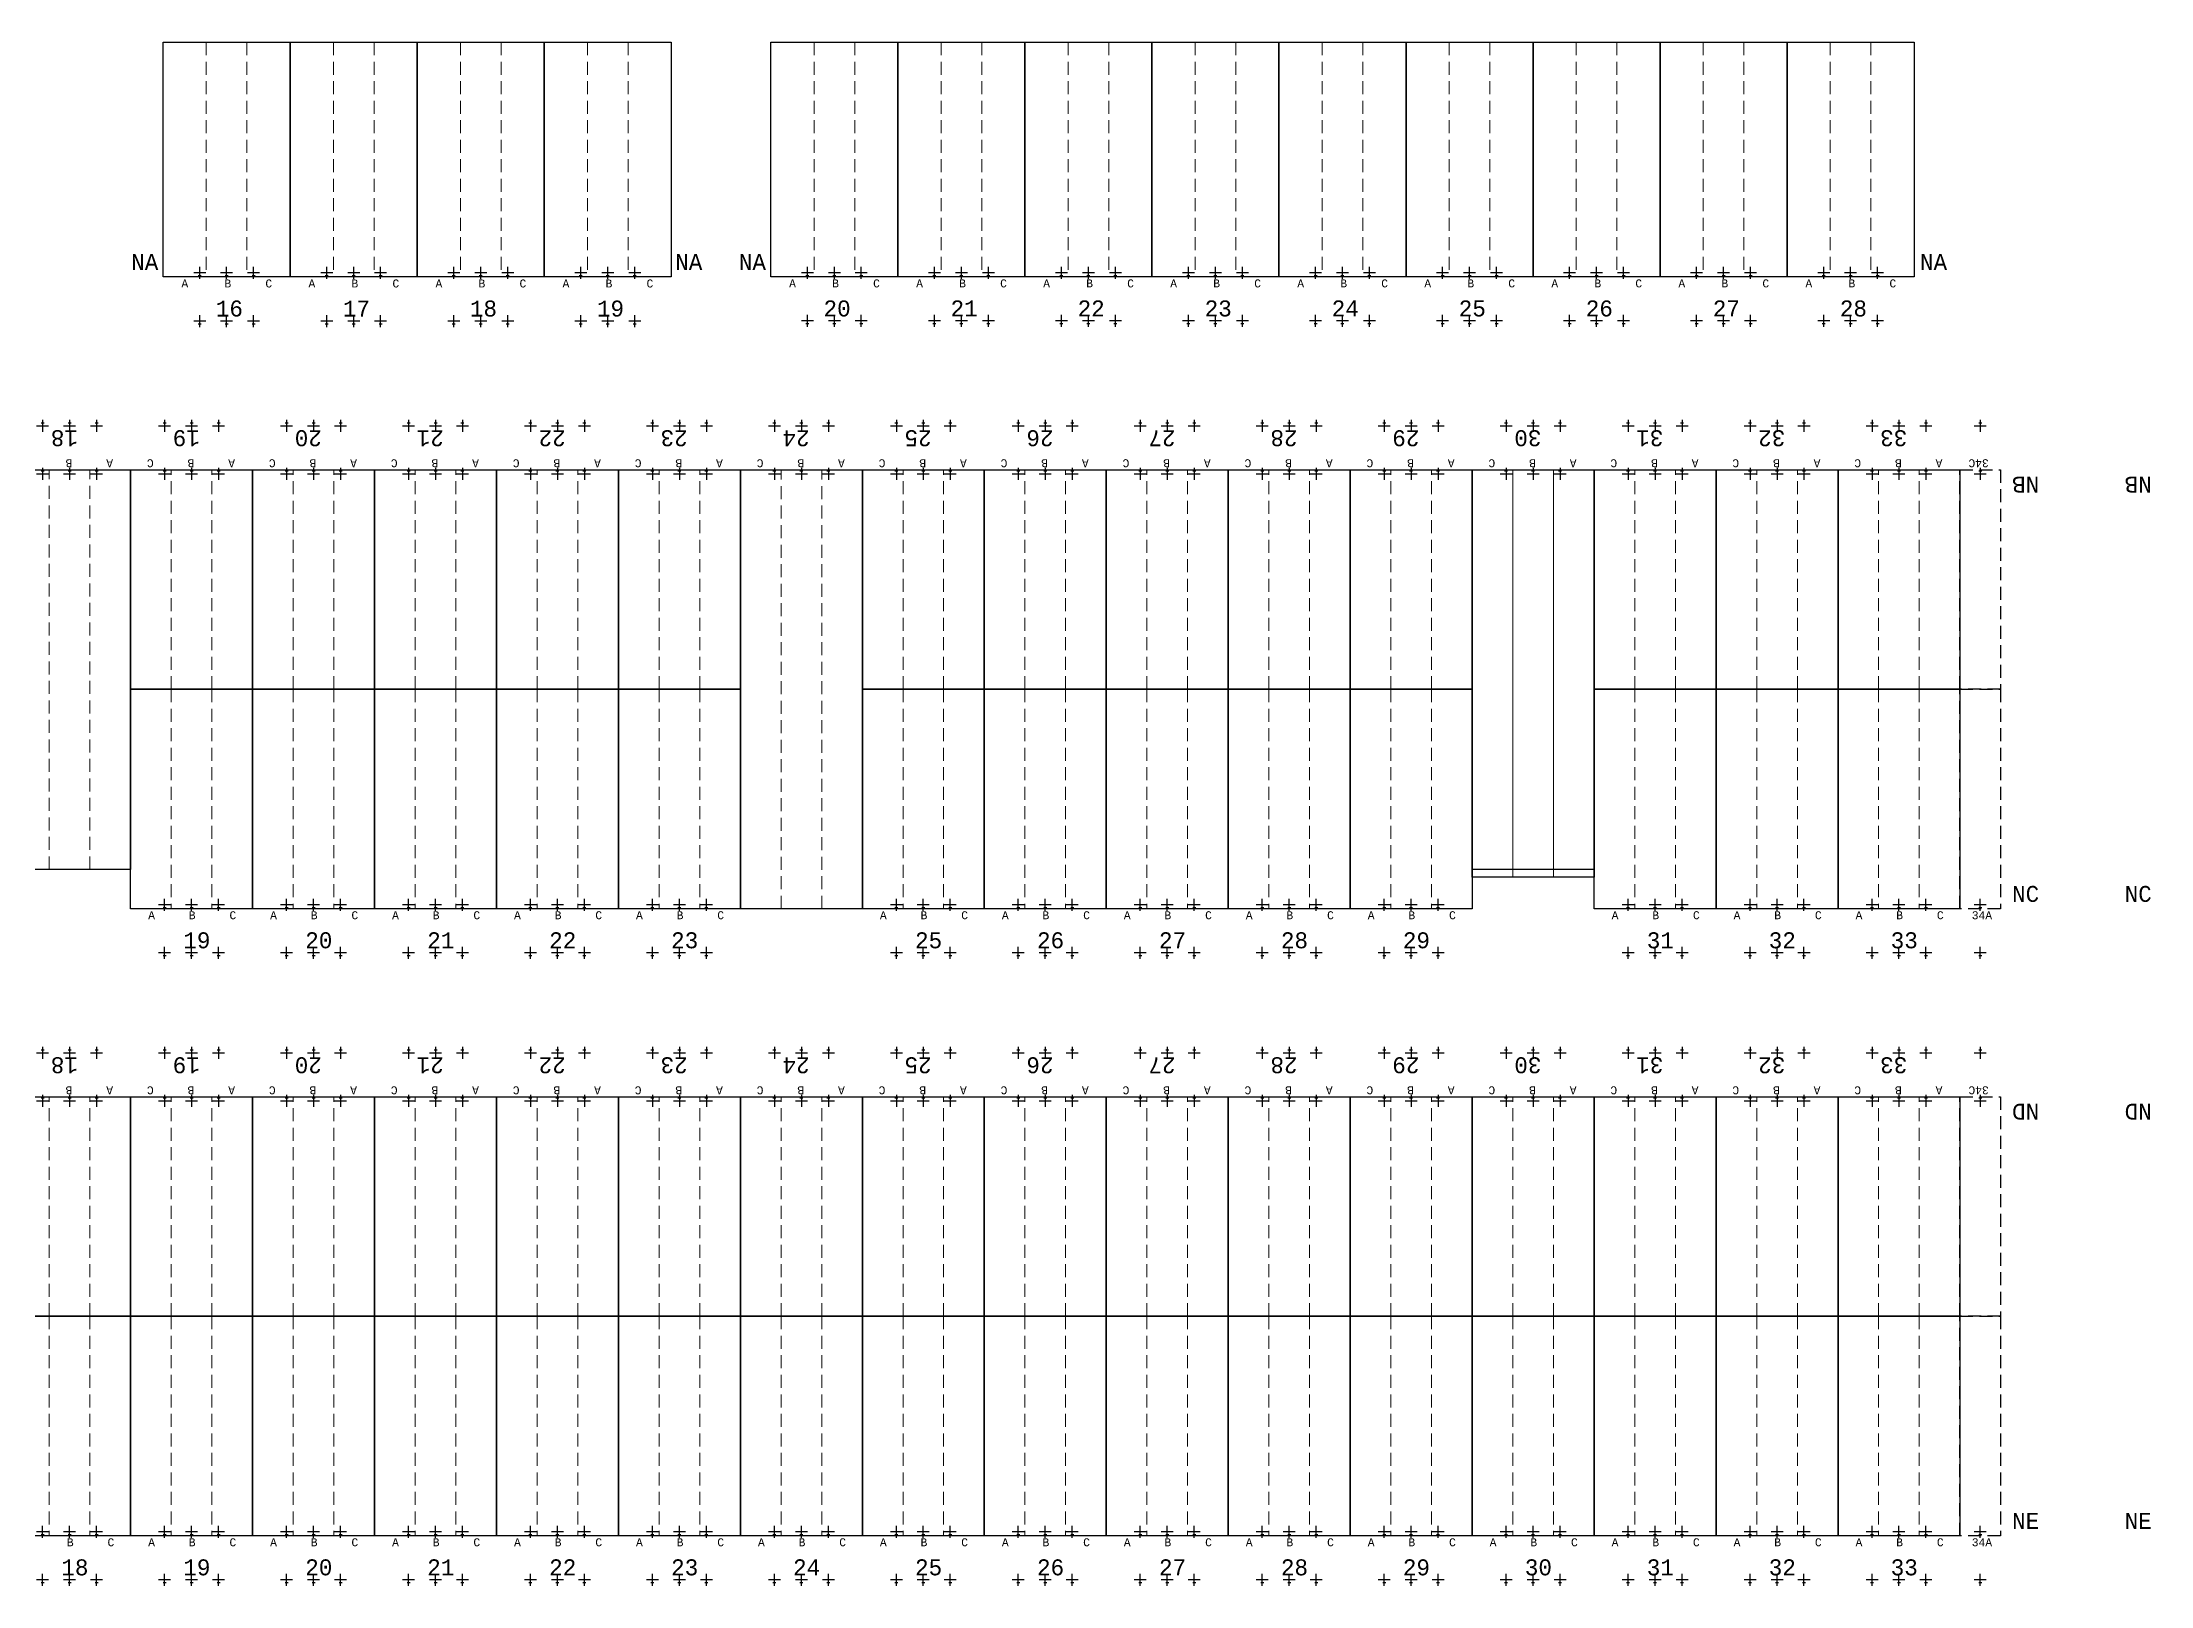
# Model space of a CAD drawing. Header units: millimetres. Extents: x 943 to 655635, y 611 to 177910.
# Drawn here: x 419969 to 472669, y 139329 to 177910 of the extents above; entities that cross this region are included whole.
import ezdxf

# ---------------------------------------------------------------- set-up
doc = ezdxf.new("R2010")
doc.units = ezdxf.units.MM
doc.linetypes.add('DASHED', pattern=[0.75, 0.5, -0.25])
doc.layers.add('Bin location transponder', color=250, linetype='Continuous')
doc.layers.add('WF_numbers', color=6, linetype='Continuous')
for name, color, linetype, lineweight in [('WF buffer', 1, 'DASHED', 30), ('WF transponder', 3, 'Continuous', 30), ('WF_all_bays', 5, 'Continuous', 30), ('WF_sketch_stock_areas', 30, 'Continuous', 30)]:
    doc.layers.add(name, color=color, linetype=linetype, lineweight=lineweight)
doc.styles.add('WF_txt', font='consola.ttf')

# ---------------------------------------------------------------- blocks, each defined once
blk = doc.blocks.new('Bin location transponder')
at = {"layer": 'Bin location transponder', "color": 3, "lineweight": 30}
for p, q in [((-600, 0), (600, 0)), ((-150, 300), (150, 300)), ((0, 600), (0, -600))]:
    blk.add_line(p, q, dxfattribs=at)
blk = doc.blocks.new('WF 10x18ft bay')
at = {"layer": 'WF_all_bays', "linetype": 'DASHED', "lineweight": 5, "ltscale": 650}
for p, q in [((1016, 5486), (1016, 0)), ((2032, 5486), (2032, 0))]:
    blk.add_line(p, q, dxfattribs=at)
at = {"layer": 'WF_all_bays'}
blk.add_lwpolyline([(0, 5486), (3048, 5486), (3048, 0), (0, 0)], close=True, dxfattribs=at)
at = {"layer": 'WF transponder', "xscale": 0.25, "yscale": 0.25, "zscale": 0.25, "rotation": 180.0000000062352}
for p in [(850, 100), (1524, 100), (2198, 100), (850, -1100), (1524, -1100), (2198, -1100)]:
    blk.add_blockref('Bin location transponder', p, dxfattribs=at)
at = {"layer": 'WF_numbers', "linetype": 'DASHED', "char_height": 200, "attachment_point": 1, "rotation": 0, "style": 'WF_txt'}
for s, insert in [('A', (439, -62, -723)), ('B', (1455, -62, -723)), ('C', (2471, -62, -723))]:
    blk.add_mtext_dynamic_manual_height_columns(s, width=423.53, gutter_width=2118, heights=[0], dxfattribs=dict(at, insert=insert))
blk = doc.blocks.new('WF 10x36ft bay')
at = {"layer": 'WF_all_bays', "linetype": 'DASHED', "lineweight": 5, "ltscale": 650}
for p, q in [((1016, 10973), (1016, 0)), ((2032, 10973), (2032, 0))]:
    blk.add_line(p, q, dxfattribs=at)
at = {"layer": 'WF_all_bays'}
blk.add_lwpolyline([(0, 10973), (3048, 10973), (3048, 0), (0, 0)], close=True, dxfattribs=at)
at = {"layer": 'WF transponder', "xscale": 0.25, "yscale": 0.25, "zscale": 0.25, "rotation": 180.0000000062352}
for p in [(850, 100), (1524, 100), (2198, 100), (850, -1100), (1524, -1100), (2198, -1100)]:
    blk.add_blockref('Bin location transponder', p, dxfattribs=at)
at = {"layer": 'WF_numbers', "linetype": 'DASHED', "char_height": 200, "attachment_point": 1, "rotation": 0, "style": 'WF_txt'}
for s, insert in [('A', (439, -62, -723)), ('B', (1455, -62, -723)), ('C', (2471, -62, -723))]:
    blk.add_mtext_dynamic_manual_height_columns(s, width=423.53, gutter_width=2118, heights=[0], dxfattribs=dict(at, insert=insert))
blk = doc.blocks.new('WF 40x216in buffer')
at = {"layer": 'WF buffer', "ltscale": 650}
blk.add_lwpolyline([(0, 5486), (1016, 5486), (1016, 0), (0, 0)], close=True, dxfattribs=at)
at = {"layer": 'WF transponder', "xscale": 0.25, "yscale": 0.25, "zscale": 0.25, "rotation": 180.0000000062352}
for p in [(508, 100), (508, -1100)]:
    blk.add_blockref('Bin location transponder', p, dxfattribs=at)
blk = doc.blocks.new('WF 125x231in bay')
at = {"layer": 'WF_all_bays', "linetype": 'DASHED', "lineweight": 5, "ltscale": 650}
for p, q in [((1079, 5867), (1079, 0)), ((2095, 5867), (2095, 0))]:
    blk.add_line(p, q, dxfattribs=at)
at = {"layer": 'WF_all_bays'}
blk.add_lwpolyline([(0, 5867), (3175, 5867), (3175, 0), (0, 0)], close=True, dxfattribs=at)
at = {"layer": 'WF transponder', "xscale": 0.25, "yscale": 0.25, "zscale": 0.25, "rotation": 180.0000000062352}
for p in [(913, 100), (1587, 100), (2261, 100), (913, -1100), (1587, -1100), (2261, -1100)]:
    blk.add_blockref('Bin location transponder', p, dxfattribs=at)
at = {"layer": 'WF_numbers', "linetype": 'DASHED', "char_height": 200, "attachment_point": 1, "rotation": 0, "style": 'WF_txt'}
for s, insert in [('A', (457, -62, -723)), ('B', (1532, -62, -723)), ('C', (2556, -62, -723))]:
    blk.add_mtext_dynamic_manual_height_columns(s, width=423.53, gutter_width=2118, heights=[0], dxfattribs=dict(at, insert=insert))
blk = doc.blocks.new('WF 10x33ft bay')
at = {"layer": 'WF_all_bays', "linetype": 'DASHED', "lineweight": 5, "ltscale": 650}
for p, q in [((1217015, 971328, -162219), (1217015, 981510, -162219)), ((1218031, 971328, -162219), (1218031, 981510, -162219))]:
    blk.add_line(p, q, dxfattribs=at)
at = {"layer": 'WF_all_bays', "elevation": -162219}
blk.add_lwpolyline([(1219047, 971328), (1215999, 971328), (1215999, 981510), (1219047, 981510)], close=True, dxfattribs=at)
blk = doc.blocks.new('WF 10x34ft bay')
at = {"layer": 'WF_all_bays', "linetype": 'DASHED', "lineweight": 5, "ltscale": 650}
for p, q in [((1016, 9990), (1016, 0)), ((2032, 9990), (2032, 0))]:
    blk.add_line(p, q, dxfattribs=at)
at = {"layer": 'WF_all_bays'}
blk.add_lwpolyline([(0, 9990), (3048, 9990), (3048, 0), (0, 0)], close=True, dxfattribs=at)
at = {"layer": 'WF transponder', "xscale": 0.25, "yscale": 0.25, "zscale": 0.25, "rotation": 180}
for p in [(850, 100), (1524, 100), (2198, 100), (850, -1100), (1524, -1100), (2198, -1100)]:
    blk.add_blockref('Bin location transponder', p, dxfattribs=at)
at = {"layer": 'WF_numbers', "linetype": 'DASHED', "char_height": 200, "attachment_point": 1, "rotation": 0, "style": 'WF_txt'}
for s, insert in [('A', (439, -62, -723)), ('B', (1455, -62, -723)), ('C', (2471, -62, -723))]:
    blk.add_mtext_dynamic_manual_height_columns(s, width=423.53, gutter_width=2118, heights=[0], dxfattribs=dict(at, insert=insert))

msp = doc.modelspace()

# ---------------------------------------------------------------- block references
at = {"layer": 'WF transponder', "xscale": 0.25, "yscale": 0.25, "zscale": 0.25}
for p in [(456557, 168324, -162219), (457231, 168324, -162219), (457905, 168324, -162219), (456557, 167124, -162219), (457231, 167124, -162219), (457905, 167124, -162219)]:
    msp.add_blockref('Bin location transponder', p, dxfattribs=at)
at = {"layer": 'WF_all_bays'}
for name, p in [('WF 125x231in bay', (422992, 172041, -162219)), ('WF 125x231in bay', (426167, 172041, -162219)), ('WF 125x231in bay', (429342, 172041, -162219)), ('WF 125x231in bay', (432517, 172041, -162219)), ('WF 125x231in bay', (438180, 172043, -162219)), ('WF 125x231in bay', (441355, 172043, -162219)), ('WF 125x231in bay', (444530, 172043, -162219)), ('WF 125x231in bay', (447705, 172043, -162219)), ('WF 125x231in bay', (450880, 172043, -162219)), ('WF 125x231in bay', (454055, 172043, -162219)), ('WF 125x231in bay', (457230, 172043, -162219)), ('WF 125x231in bay', (460405, 172043, -162219)), ('WF 125x231in bay', (463580, 172043, -162219)), ('WF 10x18ft bay', (422179, 156251, -162219)), ('WF 10x18ft bay', (425227, 156251, -162219)), ('WF 10x18ft bay', (428275, 156251, -162219)), ('WF 10x18ft bay', (431323, 156251, -162219)), ('WF 10x18ft bay', (434371, 156251, -162219)), ('WF 10x18ft bay', (440467, 156251, -162219)), ('WF 10x18ft bay', (443515, 156251, -162219)), ('WF 10x18ft bay', (446563, 156251, -162219)), ('WF 10x18ft bay', (449611, 156251, -162219)), ('WF 10x18ft bay', (452659, 156251, -162219)), ('WF 10x18ft bay', (458755, 156251, -162219)), ('WF 10x18ft bay', (461803, 156251, -162219)), ('WF 10x18ft bay', (464851, 156251, -162219)), ('WF 10x18ft bay', (419131, 140579, -162219)), ('WF 10x18ft bay', (422179, 140579, -162219)), ('WF 10x18ft bay', (425227, 140579, -162219)), ('WF 10x18ft bay', (428275, 140579, -162219)), ('WF 10x18ft bay', (431323, 140579, -162219)), ('WF 10x18ft bay', (434371, 140579, -162219)), ('WF 10x18ft bay', (437419, 140579, -162219)), ('WF 10x18ft bay', (440467, 140579, -162219)), ('WF 10x18ft bay', (443515, 140579, -162219)), ('WF 10x18ft bay', (446563, 140579, -162219)), ('WF 10x18ft bay', (449611, 140579, -162219)), ('WF 10x18ft bay', (452659, 140579, -162219)), ('WF 10x18ft bay', (455707, 140579, -162219)), ('WF 10x18ft bay', (458755, 140579, -162219)), ('WF 10x18ft bay', (461803, 140579, -162219)), ('WF 10x18ft bay', (464851, 140579, -162219))]:
    msp.add_blockref(name, p, dxfattribs=at)
at = {"layer": 'WF_all_bays', "color": 7, "true_color": 0xffffff, "rotation": 180}
for p in [(422179, 167224, -162219), (458755, 167224, -162219)]:
    msp.add_blockref('WF 10x34ft bay', p, dxfattribs=at)
at = {"layer": 'WF_all_bays'}
for name, p, rotation in [('WF 10x18ft bay', (425227, 167224, -162219), 179.9999999999069), ('WF 10x18ft bay', (428275, 167224, -162219), 179.9999999999069), ('WF 10x18ft bay', (431323, 167224, -162219), 179.9999999999069), ('WF 10x18ft bay', (434371, 167224, -162219), 179.9999999999069), ('WF 10x18ft bay', (437419, 167224, -162219), 179.9999999999069), ('WF 10x36ft bay', (440467, 167224, -162219), 180.0000000000523), ('WF 10x18ft bay', (443515, 167224, -162219), 179.9999999999069), ('WF 10x18ft bay', (446563, 167224, -162219), 179.9999999999069), ('WF 10x18ft bay', (449611, 167224, -162219), 179.9999999999069), ('WF 10x18ft bay', (452659, 167224, -162219), 179.9999999999069), ('WF 10x18ft bay', (455707, 167224, -162219), 179.9999999999069), ('WF 10x18ft bay', (461803, 167224, -162219), 179.9999999999069), ('WF 10x18ft bay', (464851, 167224, -162219), 179.9999999999069), ('WF 10x18ft bay', (467899, 167224, -162219), 179.9999999999069), ('WF 10x18ft bay', (422179, 151552, -162219), 179.9999999999069), ('WF 10x18ft bay', (425227, 151552, -162219), 179.9999999999069), ('WF 10x18ft bay', (428275, 151552, -162219), 179.9999999999069), ('WF 10x18ft bay', (431323, 151552, -162219), 179.9999999999069), ('WF 10x18ft bay', (434371, 151552, -162219), 179.9999999999069), ('WF 10x18ft bay', (437419, 151552, -162219), 179.9999999999069), ('WF 10x18ft bay', (440467, 151552, -162219), 179.9999999999069), ('WF 10x18ft bay', (443515, 151552, -162219), 179.9999999999069), ('WF 10x18ft bay', (446563, 151552, -162219), 179.9999999999069), ('WF 10x18ft bay', (449611, 151552, -162219), 179.9999999999069), ('WF 10x18ft bay', (452659, 151552, -162219), 179.9999999999069), ('WF 10x18ft bay', (455707, 151552, -162219), 179.9999999999069), ('WF 10x18ft bay', (458755, 151552, -162219), 179.9999999999069), ('WF 10x18ft bay', (461803, 151552, -162219), 179.9999999999069), ('WF 10x18ft bay', (464851, 151552, -162219), 179.9999999999069), ('WF 10x18ft bay', (467899, 151552, -162219), 179.9999999999069)]:
    msp.add_blockref(name, p, dxfattribs=dict(at, rotation=rotation))
at = {"layer": 'WF_all_bays', "color": 7, "true_color": 0xffffff}
msp.add_blockref('WF 10x33ft bay', (-760292, -814286), dxfattribs=at)
at = {"layer": 'WF_sketch_stock_areas'}
for p, rotation in [((468915, 167224, -162219), 180.0000000000938), ((468915, 151552, -162219), 180.0000000000252)]:
    msp.add_blockref('WF 40x216in buffer', p, dxfattribs=dict(at, rotation=rotation))
for p in [(467899, 156251, -162219), (467899, 140579, -162219)]:
    msp.add_blockref('WF 40x216in buffer', p, dxfattribs=at)

# ---------------------------------------------------------------- texts
at = {"layer": 'WF_numbers', "linetype": 'DASHED', "char_height": 400, "style": 'WF_txt'}
for s, insert, attachment_point in [('NA', (422871, 172614, -324439), 3), ('NA', (436468, 172614, -324439), 3), ('NA', (438058, 172614, -324439), 3), ('NA', (467577, 172614, -324439), 3), ('16', (424309, 171453, -162219), 1), ('17', (427484, 171453, -162219), 1), ('18', (430659, 171453, -162219), 1), ('19', (433834, 171453, -162219), 1), ('20', (439497, 171455, -162219), 1), ('21', (442672, 171455, -162219), 1), ('22', (445847, 171455, -162219), 1), ('23', (449022, 171455, -162219), 1), ('24', (452197, 171455, -162219), 1), ('25', (455372, 171455, -162219), 1), ('26', (458547, 171455, -162219), 1), ('27', (461722, 171455, -162219), 1), ('28', (464897, 171455, -162219), 1), ('NC', (469201, 156823, -486658), 1), ('NC', (472693, 156823, -324439), 3), ('19', (423496, 155663, -162219), 1), ('20', (426544, 155663, -162219), 1), ('21', (429592, 155663, -162219), 1), ('22', (432640, 155663, -162219), 1), ('23', (435688, 155663, -162219), 1), ('25', (441784, 155663, -162219), 1), ('26', (444832, 155663, -162219), 1), ('27', (447880, 155663, -162219), 1), ('28', (450928, 155663, -162219), 1), ('29', (453976, 155663, -162219), 1), ('31', (460072, 155663, -162219), 1), ('32', (463120, 155663, -162219), 1), ('33', (466168, 155663, -162219), 1), ('NE', (469201, 141151, -486658), 1), ('NE', (472693, 141151, -324439), 3), ('18', (420448, 139991, -162219), 1), ('19', (423496, 139991, -162219), 1), ('20', (426544, 139991, -162219), 1), ('21', (429592, 139991, -162219), 1), ('22', (432640, 139991, -162219), 1), ('23', (435688, 139991, -162219), 1), ('24', (438736, 139991, -162219), 1), ('25', (441784, 139991, -162219), 1), ('26', (444832, 139991, -162219), 1), ('27', (447880, 139991, -162219), 1), ('28', (450928, 139991, -162219), 1), ('29', (453976, 139991, -162219), 1), ('30', (457024, 139991, -162219), 1), ('31', (460072, 139991, -162219), 1), ('32', (463120, 139991, -162219), 1), ('33', (466168, 139991, -162219), 1)]:
    msp.add_mtext_dynamic_manual_height_columns(s, width=423.53, gutter_width=2118, heights=[0], dxfattribs=dict(at, insert=insert, attachment_point=attachment_point))
at = {"layer": 'WF_numbers', "linetype": 'DASHED', "style": 'WF_txt'}
for s, insert, char_height, attachment_point, rotation in [('18', (420862, 167812, -162219), 400, 1, 180), ('19', (423910, 167812, -162219), 400, 1, 180), ('20', (426958, 167812, -162219), 400, 1, 180), ('21', (430006, 167812, -162219), 400, 1, 180), ('22', (433054, 167812, -162219), 400, 1, 180), ('23', (436102, 167812, -162219), 400, 1, 180), ('24', (439150, 167812, -162219), 400, 1, 180), ('25', (442198, 167812, -162219), 400, 1, 180), ('26', (445246, 167812, -162219), 400, 1, 180), ('27', (448294, 167812, -162219), 400, 1, 180), ('28', (451342, 167812, -162219), 400, 1, 180), ('29', (454390, 167812, -162219), 400, 1, 180), ('30', (457438, 167812, -162219), 400, 1, 180), ('31', (460486, 167812, -162219), 400, 1, 180), ('32', (463534, 167812, -162219), 400, 1, 180), ('33', (466582, 167812, -162219), 400, 1, 180), ('C', (456284, 167286, -162943), 200, 1, 180), ('B', (457300, 167286, -162943), 200, 1, 180), ('A', (458316, 167286, -162943), 200, 1, 180), ('34C', (468620, 167286, -162943), 200, 1, 180), ('NB', (469201, 166651, -486658), 400, 3, 180), ('NB', (472693, 166651, -324439), 400, 1, 180), ('34A', (468194, 156188, -162943), 200, 1, 0), ('18', (420862, 152140, -162219), 400, 1, 180), ('19', (423910, 152140, -162219), 400, 1, 180), ('20', (426958, 152140, -162219), 400, 1, 180), ('21', (430006, 152140, -162219), 400, 1, 180), ('22', (433054, 152140, -162219), 400, 1, 180), ('23', (436102, 152140, -162219), 400, 1, 180), ('24', (439150, 152140, -162219), 400, 1, 180), ('25', (442198, 152140, -162219), 400, 1, 180), ('26', (445246, 152140, -162219), 400, 1, 180), ('27', (448294, 152140, -162219), 400, 1, 180), ('28', (451342, 152140, -162219), 400, 1, 180), ('29', (454390, 152140, -162219), 400, 1, 180), ('30', (457438, 152140, -162219), 400, 1, 180), ('31', (460486, 152140, -162219), 400, 1, 180), ('32', (463534, 152140, -162219), 400, 1, 180), ('33', (466582, 152140, -162219), 400, 1, 180), ('34C', (468620, 151614, -162943), 200, 1, 180), ('ND', (469201, 150979, -486658), 400, 3, 180), ('ND', (472693, 150979, -324439), 400, 1, 180), ('34A', (468194, 140517, -162943), 200, 1, 0)]:
    msp.add_mtext_dynamic_manual_height_columns(s, width=423.53, gutter_width=2118, heights=[0], dxfattribs=dict(at, insert=insert, char_height=char_height, attachment_point=attachment_point, rotation=rotation))

doc.saveas('drawing.dxf')
